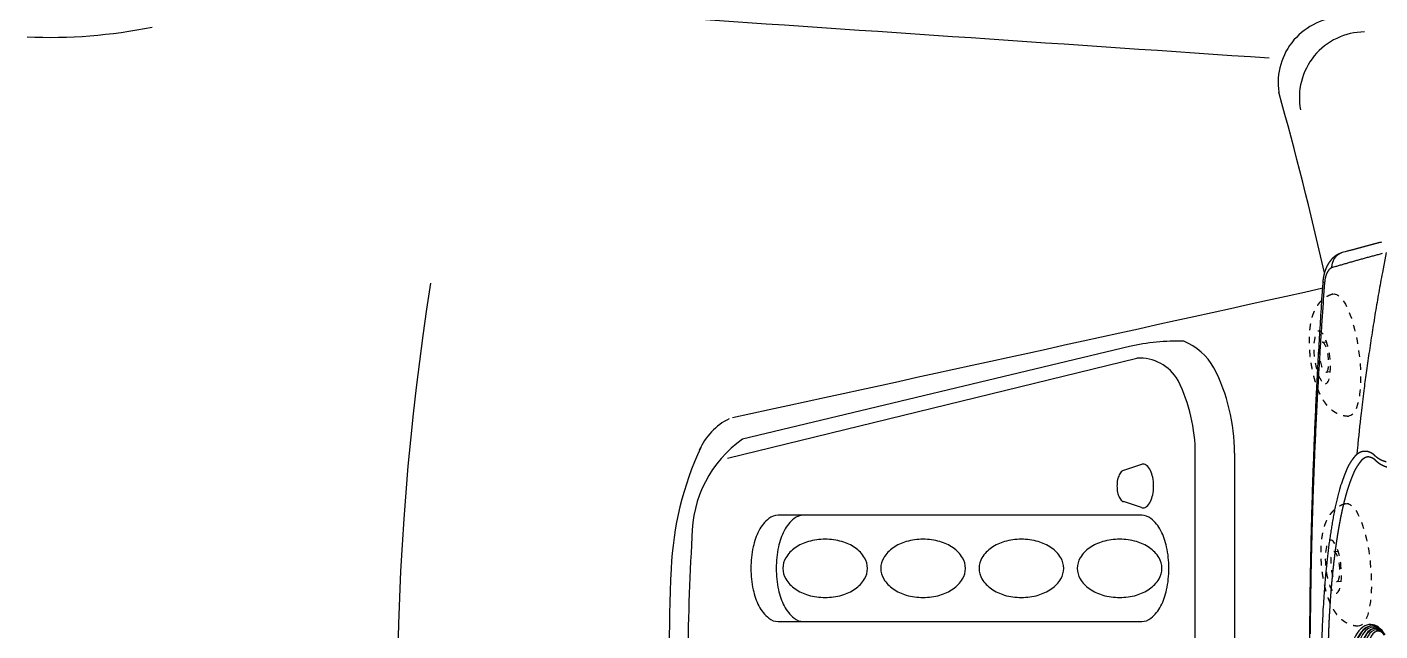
# Model space of a CAD drawing. Extents: x 941 to 1034, y 781 to 934.
# Drawn here: x 1002.23 to 1022.91, y 824.8 to 834.03 of the extents above; entities that cross this region are included whole.
import ezdxf

# ---------------------------------------------------------------- set-up
doc = ezdxf.new("R2010")
doc.units = 0
doc.header["$MEASUREMENT"] = 0
doc.linetypes.add('HIDDEN', pattern=[0.1875, 0.0625, -0.0625, 0.0625])
doc.layers.add('1', color=4, linetype='Continuous')
doc.layers.add('AM_VIS', color=7, linetype='Continuous', lineweight=30)

# ---------------------------------------------------------------- blocks, each defined once
blk = doc.blocks.new('LOUNGE PILLOW')
at = {"layer": '1', "color": 3, "extrusion": (0, 1, 0)}
for p, q in [((-0.5970334949658564, -1.237115191071716), (-0.5970334949658564, -1.228454937033872)), ((-0.5572000276471272, -1.189031944347157), (-0.5572000276471272, -1.180371690309313)), ((-0.6368669622845999, -1.285198457224848), (-0.6368669622845999, -1.276538203187004))]:
    blk.add_line(p, q, dxfattribs=at)
at = {"layer": '1', "linetype": 'Continuous'}
for points in [[(-6.479077846536796, -1.115299959815648, 0.0001036592), (-6.474099186596405, -1.134521897848362, 0.0001039002), (-6.469119845820273, -1.153714657206734, 0.000103922), (-6.464139824208416, -1.172875320023337, 0.0001045858), (-6.459159316285337, -1.192006804165597, 0.0001059657), (-6.454178030264259, -1.211105219143604, 0.0001073521), (-6.449196355194189, -1.230173482824796, 0.00010899), (-6.44421399928838, -1.249208677341734, 0.0001096944), (-6.439231157071333, -1.268212747939373, 0.0001095131), (-6.434247731280806, -1.287182776750285, 0.0001114392), (-6.429263721916797, -1.306121681641898, 0.0001158737), (-6.424278934454804, -1.325026544746791, 0.0001175726), (-6.419293368894813, -1.343898338687421, 0.0001168051), (-6.41430712249911, -1.362737063463804, 0.0001180048), (-6.409320098005409, -1.381541746453451, 0.0001213846), (-6.404332489938227, -1.400311415033904, 0.000123717), (-6.399343811986313, -1.419048014450095, 0.000125402), (-6.394353772362933, -1.437750572079551, 0.000127331), (-6.389364316313049, -1.45641227956494, 0.0001300197), (-6.384375930147883, -1.475031191661294, 0.0001335608), (-6.379381513723345, -1.493631623930565, 0.0001380168), (-6.374378732745498, -1.51222135735258, 0.0001353234), (-6.369395404217229, -1.53070118443458, 0.000127237), (-6.364441157101027, -1.549033172899922, 0.000143975), (-6.359406182319177, -1.567617070587069, 0.0001778036), (-6.35425264485724, -1.586587099397985, 0.0001360894), (-6.349413750766942, -1.604374419275647, 4.35924e-05), (-6.345038700336403, -1.620436306877338, 0.0001945322), (-6.33941810956054, -1.640971285255354, 0.0003457619), (-6.330758851638905, -1.672478417807682, 0.0001708133), (-6.319417295447437, -1.713667034506031, 9.037610000000001e-05)], [(-6.30336474502154, -1.758560370223076), (-6.301605757270067, -1.762462531604811, 0.0031673491), (-6.299799791852934, -1.766338432179641, 0.0031774499), (-6.297944806262876, -1.770188071947565, 0.0031785191), (-6.296043232056149, -1.774011450908581, 0.0031705501), (-6.294093610299001, -1.777806623817739, 0.0031640941), (-6.292097983498635, -1.781575535919991, 0.0031553332), (-6.290055184508091, -1.785316241970378, 0.0031315798), (-6.287968033932543, -1.789028741968899, 0.003087417), (-6.285835948198525, -1.792711090670611, 0.003080655), (-6.283660288977487, -1.796366205942931, 0.0031047612), (-6.281439208286727, -1.799991169918442, 0.003087347), (-6.279175818518183, -1.803587927842084, 0.0030268368), (-6.276869925147338, -1.807152589223953, 0.0030054302), (-6.274523376156907, -1.810689044553964, 0.0030133568), (-6.272134420826447, -1.814193403342195, 0.0030086027), (-6.269705296187638, -1.81766858345609, 0.0029899857), (-6.267234932355763, -1.821111667028212, 0.0029614413), (-6.264726441722757, -1.824523626681035, 0.0029159308), (-6.262179240715128, -1.827903489792085, 0.002908027), (-6.259594691004338, -1.831252228983836, 0.0029315714), (-6.256970847345428, -1.83456887163382, 0.0029115432), (-6.254310919392594, -1.837853417742025, 0.002845414), (-6.251614907145836, -1.84110489468598, 0.002822649), (-6.248884366801093, -1.844324275088159, 0.00283355), (-6.24611783942467, -1.847510586326088, 0.0028275364), (-6.243317270261514, -1.850664801022242, 0.002803256), (-6.240481978475898, -1.853784973931663, 0.0027729093), (-6.237614492886252, -1.856872077676837, 0.002728569), (-6.234714618968098, -1.859926112257755, 0.0027200986), (-6.231783134819409, -1.862947077674425, 0.002742312), (-6.228818776030963, -1.865934973926841, 0.002721067), (-6.225824168683445, -1.868888828392526, 0.00265279), (-6.222799312776871, -1.871809613693959, 0.0026287498), (-6.219745764507195, -1.874697329831143, 0.0026399366), (-6.216661967678448, -1.877551004181598, 0.002633686), (-6.213549770273346, -1.880371609367794, 0.0026085971), (-6.210408685980639, -1.883158172767263, 0.0025769844), (-6.207240660045301, -1.885911667002482, 0.0025307353), (-6.204045497942815, -1.888632092073451, 0.0025208333), (-6.200824172295683, -1.891319447980166, 0.002542789), (-6.197575418694669, -1.893972762100148, 0.0025233626), (-6.194301085122476, -1.896593979678354, 0.0024587279), (-6.19100136610362, -1.899182128092313, 0.0024326303), (-6.187677136998303, -1.9017381799645, 0.0024370957), (-6.184327522446324, -1.90426019004995, 0.0024311126), (-6.18095378685689, -1.906751076216109, 0.0024138548), (-6.177555735705496, -1.909207920595536, 0.002379735), (-6.174135411499364, -1.911633641055671, 0.0023207959), (-6.17069320328747, -1.91402531972907, 0.0023024704), (-6.167230472741295, -1.916385874483177, 0.0023193476), (-6.16374624723835, -1.918712387450555, 0.0023194689), (-6.160238678795949, -1.921008749121112, 0.002296412), (-6.156704071448644, -1.923274959494853, 0.0022702158), (-6.153143495081181, -1.925514909061686, 0.002242743), (-6.149555685284327, -1.927724707331702, 0.0022480196), (-6.145936654305942, -1.929910190039768, 0.002281043), (-6.142284845950044, -1.932070384563406, 0.002181281), (-6.1386284662685, -1.934191674187923, 0.0019778749), (-6.134981034713746, -1.936269195800932, 0.0021372472), (-6.131267173043767, -1.938337963811639, 0.002524508), (-6.127459161517891, -1.940411594934732, 0.001977), (-6.12385890215333, -1.942347113665951, 0.0008512147999999999), (-6.120558599560979, -1.944097834126353, 0.0027504109), (-6.116308628381105, -1.946265809629814, 0.0044099856), (-6.109797893513374, -1.949477409052168, 0.0021915888), (-6.10128832219111, -1.953609109338718, 0.0011846654)], [(-6.10128832219111, -1.953609109338718), (-6.097996384152069, -1.955090413372711, 0.0001116559), (-6.094706196833485, -1.956574635274137, -0.0005640069999999999), (-6.091419608218075, -1.958063720287955, 9.5036e-05), (-6.08812397421363, -1.95953918858708, 0.002255019), (-6.084805872629929, -1.960979642477, 0.0028437802), (-6.081468707645655, -1.962389945070102, 0.0020306792), (-6.078118412257936, -1.963780795213641, 0.0011302252), (-6.074764129118066, -1.965163864377356, -8.77356e-05), (-6.071409748715936, -1.966547906163552, 0.0007520039999999999), (-6.068037861109204, -1.967903741897882, 0.0038510642), (-6.064632418026989, -1.969205110773446, 0.0034213717), (-6.061215789786274, -1.970488972444402, -0.000573331), (-6.05780898503258, -1.971788396075013, -0.0006995564), (-6.054393718463331, -1.973074202990929, 0.0030081582), (-6.050948981432995, -1.974310406160466, 0.0035414528), (-6.047486737198057, -1.975517430655666, 0.0010946507), (-6.044021088784447, -1.976718619415998, 0.0001898824), (-6.040552619765663, -1.977914945063933, 0.0005828197), (-6.037077050602761, -1.979098626619663, 0.0015007501), (-6.033584557808766, -1.980253129501051, 0.0031692159), (-6.03006784671507, -1.981363864370927, 0.0024655124), (-6.026544619050753, -1.982463900393544, -0.0007475821), (-6.023029658677515, -1.983579498375809, -0.0004321221), (-6.019504777554999, -1.984674671286037, 0.0034903808), (-6.015950523233641, -1.985712459470061, 0.0037534216), (-6.012381776837358, -1.986722041602226, 0.000496603), (-6.008814975686036, -1.987735514224301, -0.000360968), (-6.005246521076501, -1.988746068978944, 0.0009500788000000001), (-6.001668729291183, -1.989735226039071, 0.0018750506), (-5.998076931742176, -1.990694231802376, 0.0026490643), (-5.99446918318452, -1.991618223156479, 0.0018168333), (-5.990858127710453, -1.99253443353075, -0.0008152094), (-5.987253783331482, -1.99346620586468, -0.0002614339), (-5.983639420940989, -1.994375607881608, 0.0036168017), (-5.979998408694598, -1.995223734682424, 0.0037012917), (-5.976345919502961, -1.996046573298813, 8.831799999999999e-05), (-5.972697807112482, -1.996879138139981, -0.000666965), (-5.969048333050523, -1.997707812491234, 0.0012352392), (-5.965388646452553, -1.998510226035584, 0.0021282878), (-5.961717288384847, -1.999282488283118, 0.0022452287), (-5.958034939683145, -2.000025571856309, 0.0013557122), (-5.954350645736483, -2.000764764939593, -0.0007594880999999999), (-5.950670728590964, -2.001516602115085, -5.010640000000001e-05), (-5.946982641416639, -2.002242178483673, 0.003661804), (-5.943274031908032, -2.002905507013665, 0.003600065), (-5.939557252370591, -2.003545492604191, -0.0001961346), (-5.935845141421055, -2.00419909490941, -0.0008237769), (-5.932131960586801, -2.004847834102236, 0.0015539967), (-5.928409734363498, -2.005464476753286, 0.0023629136), (-5.924679338111375, -2.006049995485043, 0.0018175388), (-5.920943203386628, -2.006614116522282, 0.000965742), (-5.917205512465927, -2.007174347069611, -0.0004097644), (-5.913468891429943, -2.007740413351804, 0.000313471), (-5.909727796330571, -2.008279246204619, 0.0033188999), (-5.905976196908426, -2.008761666953705, 0.0031300153), (-5.902216135670727, -2.009223662630752, -0.0002906939), (-5.89845315656558, -2.009701220267456, -0.000689193), (-5.894704377748639, -2.010168079056893, 0.0018277353), (-5.890972133513799, -2.010595060324736, 0.0025976603), (-5.887175015359688, -2.010996753408149, 0.0016249547), (-5.883286859741645, -2.011390665511739, 0.0005629487), (-5.879635829483732, -2.011761234675861, -0.0007941057), (-5.876334846055641, -2.012104570410592, 0.0007425213), (-5.872094017527061, -2.012500427759138, 0.0037476996), (-5.865559745195355, -2.013030507009645, 0.0019879169), (-5.857001153700196, -2.013679246202475, 0.0009220682)], [(-5.86541735326459, -1.984351760623341), (-5.865026359028434, -1.986688972437975, 0.001148861), (-5.864639936117925, -1.988933785117197, 0.0012307094), (-5.864258473582055, -1.991081335548621, 0.0013542704), (-5.863881485109573, -1.993136486844634, 0.001522353), (-5.863508970700508, -1.995094375892849, 0.0017086604), (-5.863140541305825, -1.996958893183177, 0.0019126708), (-5.862776099663336, -1.998724202980748, 0.002159782), (-5.862415451248495, -2.000396141020428, 0.002450795), (-5.862058304274569, -2.001967898944878, 0.00278956), (-5.861704658741559, -2.003445312488962, 0.003170232), (-5.861354417387233, -2.004822545917804, 0.0036998712), (-5.861006704851349, -2.00610446234381, 0.004400864799999999), (-5.860661423871662, -2.007285226032099, 0.0050411814), (-5.860320033381882, -2.008369700095068, 0.0055207813), (-5.85998301969326, -2.009351076175374, 0.0073214924), (-5.859642990874946, -2.01023810787531, 0.010956116), (-5.859297418108511, -2.011024959460016, 0.010632662), (-5.858974215659075, -2.01170579519461, 0.0040144373), (-5.858683012489166, -2.012272834099283, 0.020051291), (-5.858311957013797, -2.012770816808018, 0.059901033), (-5.857743750962157, -2.013241566087375, 0.04962644099999999), (-5.857001737273691, -2.013679246202475, 0.033133776)], [(-5.857002418109431, -2.013679246202475), (-5.660762800031719, -2.02679408769583, 0.0005387172), (-5.464490501838753, -2.039493619391072, 0.0005386243), (-5.268183578285573, -2.05175838883865, 0.0005386501), (-5.071845141764101, -2.063607848488129, 0.000538814), (-4.875471690833422, -2.075024491134894, 0.0005385079), (-4.679065170738482, -2.086023878738594, 0.0005376669), (-4.482624608856838, -2.096590449339583, 0.0005417751999999999), (-4.286154868300827, -2.106734901785126, 0.0005519249), (-4.089656921692963, -2.116431947890785, 0.0005555221), (-3.893130769033249, -2.125699094861165, 0.0005534666000000001), (-3.696577382944142, -2.134521753359106, 0.0005551522), (-3.49999773604813, -2.142911594854333, 0.0005610502), (-3.303394746212632, -2.150848194274813, 0.0005635608), (-3.106768413437678, -2.158348086202672, 0.000563312), (-2.910119710345725, -2.165393763433304, 0.0005646303), (-2.713449609559262, -2.172000787926359, 0.0005678831), (-2.516761028945709, -2.178149707232276, 0.0005697068), (-2.320054941127552, -2.183856083310701, 0.0005705616), (-2.123331346104806, -2.189102408957032, 0.0005716829), (-1.926592189122388, -2.19390424613092, 0.000573375), (-1.729838442802816, -2.198243115005276, 0.0005747721), (-1.533073025013493, -2.202136522784713, 0.0005762328), (-1.336295935754464, -2.205564044397182, 0.0005769722), (-1.139509120270631, -2.208544159669776, 0.000577187), (-0.9427135511844966, -2.211058388775403, 0.0005776058), (-0.7459111737410211, -2.213125211541154, 0.0005783407), (-0.5491029605626778, -2.214724202894985, 0.0005786909), (-0.35228988427194, -2.215874815286462, 0.0005787456)]]:
    blk.add_lwpolyline(points, format="xyb", dxfattribs=at)
at = {"layer": '1', "color": 3, "linetype": 'Continuous'}
for points in [[(-6.32030821763729, -1.044016458403028), (-6.014852626980471, -1.101968223509701, 0.0023597173), (-5.709725199147726, -1.157056588041144, 0.0021568302), (-5.405924428374973, -1.209074383409543, 0.002367413), (-5.096681056739826, -1.258742322871086, 0.002836124), (-4.77957403237005, -1.306151832938717, 0.002155305), (-4.48150414776218, -1.349000716207012, 0.0007399702), (-4.211761892826047, -1.386332884780085, 0.0030364704), (-3.864523024087831, -1.427769520210319, 0.0052262981), (-3.328731561764542, -1.483165233444812, 0.0003397989107919211), (-3.23539283909227, -1.492553232942544, 0.001353668)], [(-6.304154125424688, -1.105529967024136, 0.000301866), (-6.296042356695921, -1.136189945398129, 0.0003021542), (-6.287907925863408, -1.166789621178491, 0.0003005268), (-6.279749665780201, -1.197326076497777, 0.0002991536), (-6.271568354544257, -1.227806119713343, 0.0002973446), (-6.263363116795347, -1.25822683295775, 0.0002979964), (-6.255134633369224, -1.288591134098432, 0.0003010388), (-6.246882320692379, -1.318894160023, 0.000306202), (-6.238607734960794, -1.349132992864018, 0.0003145867), (-6.23031038986322, -1.379300824264146, 0.0003223297), (-6.221990771710907, -1.409396681600899, 0.0003308703), (-6.213648296930359, -1.439416674384368, 0.0003374487), (-6.205287147798231, -1.469346213277383, 0.0003436566000000001), (-6.196908005150263, -1.499177517300119, 0.0003538488), (-6.188499294778964, -1.52895046397418, 0.0003682109), (-6.180055764522947, -1.558674779524338, 0.000363177), (-6.171626240030619, -1.58819289910916, 0.0003437152), (-6.163226283261622, -1.617446465379967, 0.0003877218), (-6.154666524619486, -1.647065737702498, 0.0004743744), (-6.145880242202225, -1.677261775154488, 0.0003627701), (-6.137618300562849, -1.705556335661988, 0.0001174844), (-6.130137861084549, -1.731091566199396, 0.0005295394), (-6.120481081549485, -1.763653021517882, 0.0009420032), (-6.105543156483364, -1.813497978270426, 0.0004668527), (-6.085942187470977, -1.878589764988098, 0.0002475454)], [(-6.319414183055514, -1.713728309722143), (-6.315889496457487, -1.725103129602353, 0.014723411), (-6.311713930897184, -1.736242574842883, 0.014778084), (-6.306858794011504, -1.747139837086397, 0.014687593), (-6.301362309863833, -1.757782272240679, 0.014578023), (-6.295211348050714, -1.768129030161635, 0.014464642), (-6.288442576439564, -1.778172329869466, 0.014340879), (-6.281040433070757, -1.787876184332472, 0.014208909), (-6.273037987108509, -1.797235730438267, 0.014106331), (-6.264420551953435, -1.806213035910204, 0.013922472), (-6.255231798354771, -1.814797401901036, 0.013750458), (-6.24547522775346, -1.822937279419417, 0.013602382), (-6.235222814212861, -1.830597654056143, 0.013637256), (-6.224518909317965, -1.837708496992803, 0.013131009), (-6.213480325028399, -1.844279534454166, 0.012026372), (-6.202133905724551, -1.850286450878297, 0.012954259), (-6.190220058467034, -1.855766205919352, 0.015133608), (-6.177648329365397, -1.860695456637853, 0.011345183), (-6.165639165105034, -1.864999311103004, 0.0038953048), (-6.154612349547449, -1.868615521476208, 0.015594318), (-6.139934503731951, -1.871920492656452, 0.026358994), (-6.116717518870857, -1.875262423490859, 0.012587541), (-6.085942187470977, -1.878589764988098, 0.006548810600000001)], [(-6.085942187470977, -1.878589764988098), (-6.083580368307651, -1.884901112247842, 0.027909669), (-6.080444925225322, -1.891152156913947, 0.026231418), (-6.076499093094327, -1.897343871608895, 0.023559141), (-6.071806384162471, -1.903460694373035, 0.020701601), (-6.066374287622835, -1.909478309644419, 0.018330071), (-6.060260577250631, -1.915386018575795, 0.016391418), (-6.053464572210089, -1.921163396095114, 0.014709754), (-6.046041322933505, -1.926799743355126, 0.013331406), (-6.037994719910756, -1.932272690038829, 0.012110183), (-6.029382828703802, -1.937572509921452, 0.011088266), (-6.020213333030213, -1.942674887441042, 0.010354265), (-6.010518913005242, -1.947574959485202, 0.0098832734), (-6.000301902922843, -1.952247437869513, 0.009046453000000001), (-5.989683588806031, -1.956678705879282, 0.0080672021), (-5.978700152210962, -1.960838612217691, 0.0085231338), (-5.967110966336605, -1.964753417691643, 0.0097807916), (-5.954835303517257, -1.968404642474052, 0.0071201983), (-5.943074352513293, -1.971671681377654, 0.0022935264), (-5.932253246609804, -1.974484505584028, 0.0097145823), (-5.917904341716365, -1.977315809617487, 0.016456314), (-5.895310224290171, -1.980632452267466, 0.007855884399999999), (-5.86541735326459, -1.984351760623341, 0.0040669896)], [(-5.86541735326459, -1.984351760623341), (-5.597462875705276, -2.003962747647254, 0.0008117086000000001), (-5.329436618607076, -2.022718799513004, 0.0008079706), (-5.061334983266832, -2.040586847056344, 0.0008114749), (-4.793165458877624, -2.057592178461697, 0.0008231986999999999), (-4.524930768782397, -2.073688107850117, 0.0008312999999999999), (-4.256635776093532, -2.088901868650996, 0.0008378513), (-3.988283398678462, -2.103191638097773, 0.0008421102), (-3.719879472272055, -2.116589512732217, 0.0008451789999999999), (-3.451423996874325, -2.129055615032748, 0.0008482208000000001), (-3.182924753465073, -2.140622041541121, 0.0008520236), (-2.914381742044327, -2.15124988735823, 0.0008544889), (-2.645800798346926, -2.160971249025835, 0.0008562541), (-2.377184840240318, -2.169750139512265, 0.0008569499000000001), (-2.108538730836898, -2.177621573226718, 0.0008567594), (-1.839864415381612, -2.184548590515035, 0.0008568156), (-1.571165784364368, -2.190569123653853, 0.0008571371), (-1.302447700897574, -2.195645240366538, 0.0008570652), (-1.033713082848664, -2.199813900307248, 0.0008565819999999999), (-0.7649638754625698, -2.203038143821818, 0.0008560760000000001), (-0.4962059144741602, -2.205356875809368, 0.0008554172999999999)]]:
    blk.add_lwpolyline(points, format="xyb", dxfattribs=at)
at = {"layer": '1', "color": 3}
for centre, major_axis, start_param, end_param in [((0.0431330358404125, -1.285198457224848), (0.6799999981249998, 0), 2.443460952792043, 5.497787143782145), ((-0.004950230312729786, -1.261156824148284), (0.6119999983125, 0), 2.736445709132905, 5.497787143782139), ((-0.05303349646585787, -1.237115191071716), (0.5439999984999999, 0), 2.782625525431885, 5.497787143782144), ((0.0431330358404125, -1.276538203187004), (0.6799999981249998, 0), 2.443460952792043, 3.141592653589794), ((-0.1011167626190002, -1.213073577423723), (0.4759999986875, 0), 2.766130967182529, 5.497787143782136), ((-0.05303349646585787, -1.228454937033872), (0.5439999984999999, 0), 2.822079030457365, 3.141592653589794), ((-0.1492000287721282, -1.189031944347157), (0.407999998875, 0), 2.832076719447309, 5.497787143782142), ((-0.1011167626190002, -1.204413323385879), (0.4759999986875, 0), 3.159787468530046, 5.497787143782136), ((-0.1972832949252563, -1.164990311270591), (0.3399999990624999, 0), 2.530727415391766, 5.49778722459435), ((-0.5649056710544471, -1.141081802765086), (0.0027199999925, 0), 5.924218203933885, 9.01963139915493), ((-0.1492000287721282, -1.180371690309313), (0.407999998875, 0), 2.86581180786203, 3.141592653589793), ((-0.004950230312729786, -1.252496570110438), (0.6119999983125, 0), 3.15574386782895, 5.497787143782138)]:
    blk.add_ellipse(centre, major_axis=major_axis, ratio=0.5000000000000006, start_param=start_param, end_param=end_param, dxfattribs=at)
at = {"layer": '1', "color": 3, "linetype": 'Continuous'}
for points, degree, knots in [([(-3.154804960673417, -1.214768544794836), (-3.148354433348103, -1.208271205875217), (-3.142033095452845, -1.201625911585694), (-3.135845406339513, -1.194837441016173), (-3.129795825360048, -1.18791057325658), (-3.123888811866308, -1.180850087396848), (-3.118128825210221, -1.173660762526893), (-3.112520324743699, -1.166347377736638), (-3.107067769818642, -1.158914712116001), (-3.10177561978692, -1.151367544754912), (-3.09664833400052, -1.143710654743291), (-3.091690371811268, -1.135948821171063), (-3.086906192571121, -1.128086823128143), (-3.082300255631949, -1.120129439704463), (-3.07787702034571, -1.11208144998994), (-3.073640946064231, -1.103947633074501), (-3.069596492139439, -1.095732768048066), (-3.065748117923306, -1.087441634000552), (-3.062100282767645, -1.079079010021896), (-3.058657446024455, -1.070649675202009), (-3.055462581819626, -1.062279345510884), (-3.052454774176468, -1.053830495990212), (-3.049636084254587, -1.045301874212626), (-3.047008573213745, -1.036692227750788), (-3.044574302213618, -1.028000304177329), (-3.042335332413913, -1.019224851064902), (-3.040293747519954, -1.010364713830722)], 1, [0, 0, 0.2764638859486475, 0.552927771897295, 0.8293916578459425, 1.10585554379459, 1.382319429743238, 1.658783315691885, 1.935247201640532, 2.21171108758918, 2.488174973537828, 2.764638859486475, 3.041102745435122, 3.31756663138377, 3.594030517332418, 3.870494403281065, 4.146958289229713, 4.42342217517836, 4.699886061127008, 4.976349947075655, 5.252813833024303, 5.525042751348341, 5.797271669672378, 6.069500587996416, 6.341729506320455, 6.613958424644492, 6.88618734296853, 7.158413255038079, 7.158413255038079]), ([(-3.215232714947561, -1.212966751194426), (-3.22668066637479, -1.224328520072334), (-3.236875331793044, -1.236202624249916), (-3.245861254841046, -1.248497501970675), (-3.253682979122246, -1.261121591478105), (-3.260385048271445, -1.273983331055), (-3.266012005911662, -1.286991158984144), (-3.271673111469582, -1.300077926588564), (-3.276187363757259, -1.313274907977835), (-3.27956958315184, -1.326536143553163), (-3.2818345900384, -1.33981567379433), (-3.282997204794071, -1.353067539181133), (-3.283072247799964, -1.366245780154056), (-3.283156211028782, -1.380990494288454), (-3.281826581512178, -1.395580536928094), (-3.279101433110981, -1.409973148001907), (-3.274998839693922, -1.42412556736026), (-3.269536875117865, -1.437995034932058), (-3.262733613243697, -1.451538790646229), (-3.259349918166293, -1.458274962285586), (-3.255637549856161, -1.464919362826379), (-3.25159306496046, -1.471466518144503), (-3.247213020118451, -1.477910953997995), (-3.24249397196543, -1.484247196144889), (-3.237432477148587, -1.490469770343232), (-3.232394275869268, -1.496663707615635), (-3.227024860001904, -1.502736813465372), (-3.221320733215848, -1.508682023609321), (-3.215278399172547, -1.514492273725057), (-3.208894361533481, -1.520160499568732), (-3.202165123964093, -1.525679636778648), (-3.195036884292634, -1.531526024700884), (-3.187862326642488, -1.537320752744812), (-3.180628037254849, -1.543059072903535), (-3.173320602359126, -1.548736237013056), (-3.165926608204416, -1.554347496987919), (-3.158432641020241, -1.559888104742683), (-3.150730389528178, -1.565582705879464), (-3.142927299703786, -1.571203385343722), (-3.135012443561337, -1.576745658406949), (-3.126974893118955, -1.582205040419229), (-3.118803720386992, -1.58757704673063), (-3.110487997375742, -1.59285719257338), (-3.093410950945056, -1.603700422414036), (-3.075736784547075, -1.614150496779175), (-3.057395909289056, -1.624151350532614), (-3.038318736258475, -1.633646918498908), (-3.018435676550695, -1.642581135463285), (-2.997677141257185, -1.650897936368153), (-2.980713290134972, -1.657694416474733), (-2.963746053076704, -1.664435659346058), (-2.946754552774252, -1.671108289756599), (-2.929717911939036, -1.677698932441533), (-2.912615253255069, -1.68419421213606), (-2.895425699425971, -1.690580753614626), (-2.877878355330296, -1.69710022714716), (-2.860239467878571, -1.703505183892091), (-2.842486675845947, -1.70978017244871), (-2.824597618003651, -1.715909741416326), (-2.806549933122952, -1.721878439394239), (-2.788321259979043, -1.727670815021035)], 6, [0, 0, 0, 0, 0, 0, 0, 0.1, 0.1, 0.1, 0.1, 0.1, 0.1, 0.2, 0.2, 0.2, 0.2, 0.2, 0.2, 0.3, 0.3, 0.3, 0.3, 0.3, 0.3, 0.4, 0.4, 0.4, 0.4, 0.4, 0.4, 0.5, 0.5, 0.5, 0.5, 0.5, 0.5, 0.6, 0.6, 0.6, 0.6, 0.6, 0.6, 0.7, 0.7, 0.7, 0.7, 0.7, 0.7, 0.8, 0.8, 0.8, 0.8, 0.8, 0.8, 0.9000000000000001, 0.9000000000000001, 0.9000000000000001, 0.9000000000000001, 0.9000000000000001, 0.9000000000000001, 1, 1, 1, 1, 1, 1, 1]), ([(-3.122220028416436, -1.042054305355933), (-3.12565483658436, -1.058096479849077), (-3.12997763884816, -1.073826631625018), (-3.135175500838002, -1.089221976418255), (-3.141235488184165, -1.104259729963285), (-3.148144666512962, -1.118917108033912), (-3.155890101458553, -1.133171326325346), (-3.163758578885989, -1.14765198433814), (-3.172377929208068, -1.161720640589902), (-3.181791585203158, -1.175331870248868), (-3.192042979641784, -1.188440248483303), (-3.203175545298436, -1.201000350382877), (-3.215232714947561, -1.212966751194426)], 6, [0, 0, 0, 0, 0, 0, 0, 0.5, 0.5, 0.5, 0.5, 0.5, 0.5, 1, 1, 1, 1, 1, 1, 1]), ([(-3.198637813156907, -1.307303279966924), (-3.198591871093598, -1.304596327265696), (-3.198452649089404, -1.30174846088504), (-3.198215462367585, -1.298770485449488), (-3.197875626151387, -1.295673205583551), (-3.197428455664152, -1.292467425911763), (-3.196869266129028, -1.289163951058644), (-3.196193372769343, -1.285773585648716), (-3.195396090808359, -1.28230713430651), (-3.194472735469319, -1.278775401656549), (-3.193418621975468, -1.275189192323346), (-3.192229065550094, -1.271559310931437), (-3.190899381416457, -1.267896562105342), (-3.189424884797816, -1.264211750469585), (-3.187800890917401, -1.260515680648684), (-3.186022714998543, -1.256819157267174), (-3.183530053887395, -1.25206046632421), (-3.180845329203137, -1.247340775876935), (-3.177948849941856, -1.24265513044687), (-3.17482092509978, -1.237998574555533), (-3.171441863673053, -1.233366152724432), (-3.167791974657831, -1.228752909475094), (-3.163851567050287, -1.224153889329035), (-3.159600949846606, -1.219564136807769), (-3.155020432042932, -1.214978696432812)], 1, [0, 0, 0.1870985190869765, 0.3741970381739529, 0.5612955572609295, 0.7483940763479059, 0.9354925954348824, 1.122591114521859, 1.309689633608836, 1.496788152695812, 1.683886671782788, 1.870985190869765, 2.058083709956741, 2.245182229043718, 2.432280748130694, 2.619379267217671, 2.806477786304647, 3.048629305749266, 3.290780825193885, 3.532932344638504, 3.775083864083123, 4.017235383527741, 4.25938690297236, 4.501538422416979, 4.743689941861597, 4.985841461306217, 4.985841461306217]), ([(-3.198637771692773, -1.307236462497851), (-3.19856678357506, -1.311685638839347), (-3.198348384404625, -1.316084708246212), (-3.197986676481236, -1.320432302032717), (-3.197485762104634, -1.324727051513158), (-3.196849743574518, -1.328967588001813), (-3.196082723190614, -1.333152542812972), (-3.195188803252691, -1.337280547260928), (-3.194172086060476, -1.341350232659959), (-3.193036673913667, -1.345360230324349), (-3.191786669112048, -1.349309171568393), (-3.190426173955316, -1.353195687706364), (-3.188959290743185, -1.357018410052561), (-3.187390121775422, -1.360775969921256), (-3.185593814212751, -1.364769893261531), (-3.183704764352825, -1.368718642467396), (-3.181732509550841, -1.372628387478045), (-3.179426421728138, -1.37698766898048), (-3.177040769359607, -1.38131556365488), (-3.176927239092834, -1.381517793945179), (-3.176907240448827, -1.381553386101977), (-3.176671615903345, -1.38196974070377), (-3.176399163360543, -1.382445746636201), (-3.176101403259025, -1.382960892501476), (-3.175789856037397, -1.383494666901797), (-3.175476042134264, -1.38402655843937), (-3.175171481988286, -1.384536055716392), (-3.173353626380106, -1.387451182167982), (-3.171467398513045, -1.390283911059807), (-3.169527156898937, -1.393023176149629), (-3.16744617451657, -1.395790584087656), (-3.165342961138762, -1.398440384377594), (-3.163248866327478, -1.400958999107075), (-3.161195239644599, -1.403332850363721), (-3.159574290615808, -1.40515424163743), (-3.158013727693501, -1.406875359095398), (-3.156517747729907, -1.408501204040249), (-3.155090547577331, -1.410036777774604), (-3.153736324087987, -1.411487081601074), (-3.152459274114207, -1.412857116822284), (-3.151263594508222, -1.414151884740857), (-3.150797009263016, -1.414662405225354), (-3.150453262484348, -1.415040456980698), (-3.150412710882549, -1.415085173808706), (-3.150392460966643, -1.415107513403996), (-3.150382342446818, -1.41511867854301), (-3.150379813485898, -1.415121469344715), (-3.15037854910571, -1.415122864673251), (-3.150104577120615, -1.415422267068276), (-3.149760831464476, -1.415792791805128), (-3.14935793081942, -1.416222743516386), (-3.148906493867656, -1.41670042683462), (-3.148417139291325, -1.417214146392425), (-3.147900485772652, -1.417752206822374), (-3.147367151993777, -1.418302912757046), (-3.14682775663691, -1.418854568829033), (-3.146292918384205, -1.419395479670897), (-3.145773255917845, -1.419913949915244), (-3.145279387920027, -1.420398284194636), (-3.142612068836769, -1.422907018768385), (-3.139886953777136, -1.425321463164909), (-3.137127322661399, -1.427633493050262), (-3.134978542824271, -1.429351443149312), (-3.132836087099079, -1.431004161738773), (-3.130729372578472, -1.432580431436268), (-3.128687816355054, -1.434069034859441), (-3.127167465520884, -1.435157456301493), (-3.125713155782364, -1.436187094748217), (-3.124341496285467, -1.437151615818753), (-3.123189114732142, -1.437960523789229), (-3.122112152520245, -1.4387177293553), (-3.121109794016604, -1.439425435759475), (-3.120181223587977, -1.440085846244237), (-3.119325625601249, -1.440701164052097), (-3.118228577172715, -1.441503931926167), (-3.117229243141779, -1.442252617728144), (-3.116874825172204, -1.442523071099892), (-3.116721982593774, -1.44264059867896), (-3.116646143467321, -1.442699123601596), (-3.116608363009902, -1.442728331371249), (-3.1165989320763, -1.442735627859225), (-3.116380814207929, -1.442904302302232), (-3.116085296309706, -1.443132655500136), (-3.115733426113081, -1.443404392593425), (-3.115346251349507, -1.443703218722611), (-3.114944819750448, -1.444012839028176), (-3.114550179047299, -1.444316958650617), (-3.114183376971539, -1.444599282730444), (-3.106922018663454, -1.450131890493314), (-3.099671701154563, -1.455560278882444), (-3.092425906965445, -1.460903793832379), (-3.085169292577362, -1.466189036593217), (-3.077774546720164, -1.471493258924077), (-3.070216096219411, -1.476800740290692), (-3.062484882305441, -1.482104632699855), (-3.05457184620839, -1.487398088158379), (-3.046467929158467, -1.492674258673066), (-3.038164072385868, -1.497926296250728), (-3.029651217120801, -1.503147352898171), (-3.020920304593474, -1.508330580622193), (-3.011962276034069, -1.513469131429613), (-3.00481075104689, -1.51741136927614), (-2.997610835583529, -1.521213890936817), (-2.990364545888227, -1.524888940133458), (-2.983073898205248, -1.528448760587914), (-2.97574090877886, -1.531905596022003), (-2.968367593853287, -1.535271690157554), (-2.96095596967281, -1.538559286716403), (-2.953508052481638, -1.541780629420376), (-2.946025858524081, -1.544947961991305), (-2.938511404044363, -1.548073528151015), (-2.930966705286707, -1.551169571621347), (-2.923393778495424, -1.554248336124125), (-2.915794639914751, -1.557322065381179), (-2.902092745376493, -1.56282813904787), (-2.888411130647569, -1.568264039112133), (-2.87473955547739, -1.573630583419416), (-2.861067779615325, -1.578928589815185), (-2.8473855628108, -1.584158876144894), (-2.833682664813182, -1.589322260253994), (-2.819948845371869, -1.594419559987941), (-2.806173864236243, -1.5994515931922), (-2.792347481155744, -1.604419177712217), (-2.778459455879727, -1.609323131393449), (-2.764499548157588, -1.614164272081357), (-2.750457517738738, -1.618943417621399), (-2.730951335220723, -1.625419460024943), (-2.711308791217363, -1.631747792071302), (-2.691537642619949, -1.637933176570318), (-2.671645646319831, -1.643980376331825), (-2.651640559208246, -1.649894154165679), (-2.631530138176515, -1.655679272881727), (-2.611322140115874, -1.66134049528981), (-2.591024321917644, -1.666882584199776), (-2.570644440473089, -1.672310302421472), (-2.550190252673531, -1.67762841276474), (-2.529669515410205, -1.682841678039434), (-2.509089985574462, -1.687954861055388), (-2.488459420057538, -1.692972724622461), (-2.46778557575071, -1.697900031550486), (-2.447076209545315, -1.702741544649321), (-2.426339078332603, -1.7075020267288), (-2.405581939003881, -1.712186240598776), (-2.384812548450427, -1.716798949069098), (-2.36403866356352, -1.721344914949604), (-2.343268041234438, -1.725828901050146), (-2.307097527987523, -1.733460127261697), (-2.270829519065842, -1.740862196872662), (-2.234468419804216, -1.748042098104708), (-2.198018635537423, -1.755006819179496), (-2.161484571600198, -1.761763348318684), (-2.124870633327362, -1.768318673743931), (-2.088181226053678, -1.774679783676909), (-2.051420755113895, -1.780853666339276), (-2.014593625842849, -1.786847309952694), (-1.977704243575303, -1.792667702738822), (-1.940757013645992, -1.798321832919328), (-1.903756341389766, -1.80381668871588), (-1.86670663214133, -1.809159258350125), (-1.829612291235534, -1.814356530043735), (-1.792477724007085, -1.819415492018365), (-1.755307335790832, -1.824343132495695), (-1.718105531921495, -1.829146439697363), (-1.680876717733895, -1.833832401845051), (-1.643625298562782, -1.838408007160414), (-1.606355679742947, -1.842880243865112), (-1.524809263479284, -1.852265885024671), (-1.443109944151814, -1.861096730421179), (-1.361267932020013, -1.869381266291011), (-1.279293437343284, -1.877127978870542), (-1.197196670381103, -1.884345354396151), (-1.114987841392917, -1.891041879104215), (-1.032677160638144, -1.897226039231104), (-0.9502748383762736, -1.902906321013196), (-0.8677910848667238, -1.908091210686869), (-0.7852361103689276, -1.912789194488496), (-0.7026201251423743, -1.917008758654461), (-0.6199533394464538, -1.920758389421128), (-0.5372459635406415, -1.924046573024883), (-0.4545082076844125, -1.926881795702096), (-0.3717502821371568, -1.929272543689144), (-0.2889823971583638, -1.931227303222402), (-0.2062147630074662, -1.932754560538253), (-0.1234575899438681, -1.933862801873067), (-0.04072108822708742, -1.934560513463218), (0.04198453188347173, -1.934856181545076)], 1, [0, 0, 0.1465293281567172, 0.2930586563134344, 0.4395879844701516, 0.5861173126268688, 0.732646640783586, 0.8791759689403033, 1.02570529709702, 1.172234625253738, 1.318763953410455, 1.465293281567172, 1.611822609723889, 1.758351937880607, 1.904881266037324, 2.062978833214912, 2.221076400392501, 2.379173967570089, 2.556995493782658, 2.734817019995226, 2.743151720676471, 2.744618819860382, 2.760269943093321, 2.77592106632626, 2.791572189559199, 2.807223312792138, 2.822874436025077, 2.838525559258016, 2.932555173172671, 3.026584787087326, 3.12061440100198, 3.219289512680997, 3.317964624360014, 3.416639736039031, 3.515314847718048, 3.595786025922794, 3.67625720412754, 3.756728382332287, 3.837199560537033, 3.91767073874178, 3.998141916946526, 4.078613095151272, 4.111505821228873, 4.13617514505238, 4.139109343683881, 4.140576442899199, 4.141309992494601, 4.141493379892512, 4.141585073591441, 4.158667448711029, 4.175749823830616, 4.192832198950204, 4.209914574069792, 4.226996949189379, 4.244079324308967, 4.261161699428555, 4.278244074548143, 4.295326449667731, 4.312408824787318, 4.329491199906906, 4.423615630457716, 4.517740061008526, 4.611864491559335, 4.684677039172589, 4.757489586785844, 4.830302134399099, 4.903114682012353, 4.95948894332584, 5.015863204639326, 5.072237465952814, 5.122891105874406, 5.173544745795999, 5.224198385717592, 5.274852025639184, 5.325505665560777, 5.396864580453219, 5.468223495345661, 5.494951858894283, 5.506688676654241, 5.512557076010099, 5.515491274679586, 5.516224824275539, 5.529638458964388, 5.543052093653236, 5.556465728342084, 5.569879363030932, 5.583292997719781, 5.59670663240863, 5.610120267097478, 5.891809209947054, 6.173524699131518, 6.45524018831598, 6.736955677500443, 7.020561928422469, 7.304168179344495, 7.587774430266522, 7.871380681188549, 8.154986932110575, 8.438593183032602, 8.722199433954628, 9.005805684876655, 9.28941193579868, 9.512139470845279, 9.734867005891875, 9.957594540938473, 10.18032207598507, 10.40304961103167, 10.62577714607827, 10.84850468112486, 11.07123221617146, 11.29395975121806, 11.51668728626466, 11.73941482131125, 11.96214235635785, 12.18486989140445, 12.58620718884622, 12.98754448628799, 13.38888178372976, 13.79021908117154, 14.1915563786133, 14.59289367605508, 14.99423097349685, 15.39556827093862, 15.79690556838039, 16.19824286582216, 16.59958016326394, 17.00091746070571, 17.55465007843758, 18.10838269616946, 18.66211531390134, 19.21584793163321, 19.76958054936508, 20.32331316709696, 20.87704578482883, 21.43077840256071, 21.98451102029259, 22.53824363802446, 23.09197625575634, 23.64570887348821, 24.19944149122009, 24.75317410895196, 25.30690672668384, 25.86063934441572, 26.41437196214759, 26.96810457987946, 27.52183719761134, 28.07556981534321, 29.03871130214443, 30.00185278894566, 30.96499427574688, 31.92813576254811, 32.89127724934933, 33.85441873615055, 34.81756022295177, 35.780701709753, 36.74384319655422, 37.70698468335544, 38.67012617015666, 39.63326765695789, 40.59640914375911, 41.55955063056034, 42.52269211736156, 43.48583360416279, 44.44897509096401, 45.41211657776523, 46.37525806456645, 47.33839955136767, 49.44327114375019, 51.5481427361327, 53.65301432851522, 55.75788592089773, 57.86275751328025, 59.96762910566277, 62.07250069804528, 64.1773722904278, 66.28224388281032, 68.38711547519283, 70.49198706757534, 72.59685865995786, 74.70173025234038, 76.80660184472289, 78.91147343710541, 81.01634502948792, 83.12121662187045, 85.22608821425297, 87.33095980663546, 89.43583139901799, 89.43583139901799]), ([(0.04272233670627656, -2.02835041463694), (-0.0779166574213832, -2.028356033402154), (-0.2588895482582814, -2.026368798797424), (-0.4999681987189462, -2.019914207308638), (-0.68064524196663, -2.013262822246933), (-0.8610589691076029, -2.004316653966136), (-1.011151402050061, -1.99511390463222), (-1.131065231613633, -1.986776292328436), (-1.220926531247798, -1.980076000605525), (-1.310658330237885, -1.972754364212141), (-1.43005296802707, -1.961994087482463), (-1.549110663814474, -1.94993795092566), (-1.667835845836549, -1.936704908638747), (-1.756756381006966, -1.926305804625306), (-1.84547414510763, -1.915260520907793), (-1.933725955621398, -1.903079928661693), (-2.021598720941327, -1.890013479873813), (-2.109115696436447, -1.876132324053852), (-2.181798843729567, -1.863988526454758), (-2.239842452787343, -1.854003956569779), (-2.283331779842356, -1.846392063090354), (-2.326610906748741, -1.838413037581779), (-2.383902703920768, -1.827131609485393), (-2.440692785562916, -1.815091704515066), (-2.496983544959463, -1.802353307734261), (-2.539045389451331, -1.792561268865164), (-2.580937847222614, -1.782521601232514), (-2.622689533225511, -1.772268403193756), (-2.657426024895926, -1.763611551121155), (-2.685174342688569, -1.756611395619441), (-2.702432454746884, -1.752137886109111), (-2.716149929010513, -1.748463676003194), (-2.726311817858445, -1.745588533032649), (-2.736569603192081, -1.742795531741098), (-2.750013111381165, -1.738858487012685), (-2.766814549828609, -1.733926521311936), (-2.780089666815229, -1.729831026581095), (-2.786700114983745, -1.727759763885611)], 3, [0, 0, 0, 0, 0.125, 0.1875, 0.25, 0.3125, 0.375, 0.40625, 0.4375, 0.46875, 0.5, 0.5625, 0.59375, 0.625, 0.65625, 0.6875, 0.71875, 0.75, 0.78125, 0.796875, 0.8125, 0.828125, 0.84375, 0.875, 0.890625, 0.90625, 0.921875, 0.9375, 0.953125, 0.9609375, 0.96875, 0.97265625, 0.9765625, 0.98046875, 0.984375, 0.9921875, 1, 1, 1, 1])]:
    blk.add_open_spline(points, degree=degree, knots=knots, dxfattribs=at)
at = {"layer": 'AM_VIS'}
blk.add_open_spline([(-2.788321259979043, -1.727670815021035), (-2.788155034554379, -1.727685641970343), (-2.787988809031475, -1.727700467898277), (-2.787822583414311, -1.727715292765556), (-2.787656357698935, -1.727730116572179), (-2.787490131889271, -1.727744939357432), (-2.787323905981438, -1.727759761082023)], degree=6, dxfattribs=at)
blk = doc.blocks.new('2005ENVOY')
at = {"layer": '1', "color": 3, "linetype": 'HIDDEN', "ltscale": 0.5}
for p, q in [((80.59123469597648, 28.53587735085273), (80.65614721662132, 28.54417073908746)), ((80.81582557770207, 24.88051884737558), (80.8809257361047, 24.88718105427768))]:
    blk.add_line(p, q, dxfattribs=at)
at = {"layer": '1', "color": 2}
for p, q in [((77.64506140862159, 28.46913057678182), (71.73308462795876, 27.05703021628437)), ((79.251112288267, 26.84362224481413), (79.251112288267, 20.30008678694196)), ((77.83321238836777, 25.89457979195015), (72.27632097548451, 25.89457979195015)), ((72.27632097548451, 24.26950816800206), (77.83321238836777, 24.26950816800206))]:
    blk.add_line(p, q, dxfattribs=at)
at = {"layer": '1', "color": 3}
for p, q in [((71.50451610761297, 26.76621302185833), (77.76130160862226, 28.29466121831786)), ((78.65289721968293, 20.33708527658325), (78.65289721968293, 26.82700268336896)), ((77.83055985563112, 26.66942020014483), (77.55324079075478, 26.57790299622013)), ((77.83055985563112, 26.00950726140707), (77.55324079075478, 26.10102446533176))]:
    blk.add_line(p, q, dxfattribs=at)
at = {"layer": '1', "color": 3, "linetype": 'HIDDEN', "ltscale": 2}
for p, q in [((80.64953159049969, 28.07958635588466), (80.71444411114453, 28.08787974411928)), ((80.76899478164205, 25.33812880852201), (80.8340949400449, 25.34479101542411))]:
    blk.add_line(p, q, dxfattribs=at)
at = {"layer": '1', "color": 3}
for centre, radius, start, end in [((80.92198778070974, 32.5004421645848), 1.003402681916741, 90.44926653711494, 188.2344957051805), ((61.14381353627618, 41.06690032102006), 7.872190069820769, 267.464823628187, 281.4608578292132), ((10576.91874145973, 154649.7161183842), 154972.7581613421, 266.112697679072, 266.1160755823989), ((81.24583269632535, 32.27417800190744), 1.002617596509916, 90.31960296569632, 190.8382942445496), ((24.48299787543192, 16.86277240262257), 57.57007999987106, 12.78042265253942, 15.61262938615053), ((107.1605970178812, 23.02860123535118), 40.7040489853258, 170.9386358130973, 189.0613641869027), ((-421.2726866081275, 2295.921916346389), 2321.455598530857, 282.2572678284727, 282.4853622375892), ((77.79850143974704, 27.61678048581427), 0.6789006664714455, 29.61667365456329, 93.14105055777509), ((76.12430980594604, 26.82700268336896), 2.528587413736959, 359.999999999987, 26.42499951197557), ((71.98243865883046, 26.47935369791344), 0.9983700508425355, 117.1339319584011, 155.9234003460855), ((75.54182623455426, 24.85929110664381), 4.906124615262278, 155.0697697560633, 177.4893274968755), ((77.76446475565615, 26.377306460216), 0.3053215186191395, 154.1951459566411, 168.67453493064), ((77.64571678621144, 26.43472388329667), 0.1734206440181987, 130.5852329213406, 154.1951459566993), ((77.57215163722083, 26.52059859843348), 0.06034413078125048, 108.2632462738224, 130.5852329211046), ((77.8560010226189, 26.59232736583658), 0.08118225224377795, 89.9999999997655, 108.2632462737668), ((77.85600102261913, 26.5923273658367), 0.0811822522436314, 48.97572182362087, 90.00000000002606), ((77.7517426195119, 26.47249438319079), 0.2400210332396808, 25.45868057896899, 48.97572182363925), ((77.58333697930004, 26.39231803937923), 0.4265383401099768, 11.15576764885376, 25.45868057890486), ((77.31531743377661, 26.33946373077595), 0.6997196987721992, 0, 11.15576764888698), ((77.95341203063538, 26.33946373077538), 0.4980211421101618, 168.6745349305544, 179.9999999999349), ((77.95341203063583, 26.3394637307764), 0.4980211421106304, 180.0000000000586, 191.3254650694392), ((77.31531743377661, 26.33946373077595), 0.6997196987722842, 348.844232351113, 0), ((77.76446475565615, 26.30162100133577), 0.3053215186191846, 191.32546506936, 205.8048540433589), ((77.64571678621121, 26.24420357825511), 0.1734206440179809, 205.8048540433589, 229.4147670787103), ((77.57215163722083, 26.15832886311841), 0.06034413078128083, 229.4147670788954, 251.7367537261632), ((77.7517426195119, 26.2064330783611), 0.2400210332396968, 311.0242781763607, 334.541319421031), ((77.58333697930004, 26.28660942217255), 0.4265383401099926, 334.5413194210951, 348.8442323511462), ((72.66302865418709, 25.66951472061521), 0.2250650713348567, 90.00000000005213, 128.9853811671492), ((77.8560010226189, 26.0866000957152), 0.08118225224378657, 251.7367537262332, 270.0000000002345), ((77.85600102261913, 26.08660009571508), 0.08118225224365716, 269.999999999987, 311.024278176365), ((73.25227889590826, 25.20454400743233), 0.9922468359014788, 152.897628366463, 168.0313128288637), ((72.88880040061042, 25.39056433630435), 0.5839330113772123, 128.9853811670841, 152.8976283664484), ((72.92599746269423, 24.83192709990931), 0.6853829578316043, 105.9014221350626, 124.5190890077774), ((72.99501729240762, 24.58965392866958), 0.9372956935084815, 89.99999999997395, 105.9014221350626), ((72.99501729240853, 24.58965392867026), 0.937295693507869, 74.0985778649374, 90.00000000002606), ((73.06403712212193, 24.83192709990965), 0.6853829578313059, 55.48091099219003, 74.09857786491055), ((74.42318974453326, 24.83192709990965), 0.6853829578311513, 105.9014221350626, 124.5190890077918), ((74.49220957424734, 24.5896539286698), 0.9372956935083392, 90, 105.9014221350894), ((74.49220957424711, 24.58965392866958), 0.9372956935085952, 74.09857786489624, 89.99999999997395), ((74.56122940396165, 24.83192709990954), 0.6853829578311438, 55.48091099224069, 74.09857786495172), ((75.92500207061619, 24.83192709990965), 0.6853829578310049, 105.9014221350357, 124.5190890077593), ((75.99402190033095, 24.5896539286698), 0.9372956935083975, 90.00000000002606, 105.9014221351163), ((75.9940219003305, 24.58965392866969), 0.9372956935085384, 74.09857786491055, 90), ((76.06304173004457, 24.83192709990931), 0.6853829578316043, 55.48091099222257, 74.0985778649374), ((77.42681439669934, 24.83192709990931), 0.6853829578313241, 105.9014221350214, 124.5190890077449), ((77.4958342264141, 24.58965392867026), 0.9372956935079855, 90.00000000002606, 105.9014221351163), ((77.49583422641365, 24.58965392866969), 0.9372956935085384, 74.09857786491055, 90), ((77.56485405612773, 24.83192709990931), 0.6853829578316043, 55.48091099222257, 74.0985778649374), ((73.83014894422547, 25.08204397997611), 1.582958313247872, 168.0313128288637, 180), ((72.65979438254669, 25.08204397997611), 0.3116570077384892, 148.9413565925217, 180.0000000000065), ((72.82056934230093, 24.98521653336127), 0.4993379660213499, 124.5190890077918, 148.9413565925307), ((73.16946524251523, 24.98521653336115), 0.4993379660213707, 31.05864340746934, 55.48091099220814), ((73.33024020226969, 25.08204397997599), 0.3116570077384182, 6.513775987637282e-12, 31.05864340748386), ((74.15698666438573, 25.08204397997622), 0.3116570077383614, 148.9413565925508, 180.0000000000261), ((74.31776162414042, 24.98521653336093), 0.4993379660217411, 124.5190890077918, 148.9413565925217), ((74.66665752435449, 24.98521653336127), 0.4993379660213499, 31.05864340746934, 55.48091099220814), ((74.82743248410873, 25.08204397997611), 0.3116570077384892, 359.9999999999935, 31.05864340747828), ((75.65879899046888, 25.08204397997599), 0.3116570077384182, 148.9413565925161, 179.9999999999935), ((75.81957395022357, 24.98521653336115), 0.4993379660215605, 124.5190890078063, 148.9413565925452), ((76.16846985043742, 24.98521653336138), 0.4993379660213632, 31.05864340743136, 55.4809109921756), ((76.32924481019234, 25.08204397997588), 0.3116570077383471, 3.908265592582369e-11, 31.05864340753078), ((77.16061131655226, 25.08204397997599), 0.3116570077384182, 148.9413565925161, 179.9999999999935), ((77.32138627630695, 24.98521653336138), 0.4993379660213761, 124.5190890078244, 148.9413565925687), ((77.67028217652057, 24.98521653336115), 0.4993379660215417, 31.05864340745482, 55.48091099219371), ((77.83105713627549, 25.08204397997611), 0.3116570077382895, 0, 31.0586434074928), ((104.749469969131, 23.57860690840857), 34.14183231221356, 177.4893274968755, 182.0536179627052), ((73.83014894422593, 25.08204397997599), 1.582958313248426, 179.9999999999935, 191.9686871711363), ((72.65979438254647, 25.08204397997588), 0.3116570077383614, 179.9999999999739, 211.0586434074492), ((73.33024020226969, 25.08204397997622), 0.3116570077382931, 328.9413565925071, 359.999999999974), ((74.15698666438573, 25.08204397997599), 0.3116570077382319, 179.999999999987, 211.0586434074548), ((74.82743248410895, 25.08204397997611), 0.3116570077384182, 328.9413565925161, 359.9999999999935), ((75.65879899046888, 25.08204397997622), 0.3116570077382931, 180.0000000000261, 211.0586434074928), ((76.32924481019211, 25.08204397997633), 0.311657007738475, 328.9413565924748, 359.9999999999544), ((77.16061131655204, 25.08204397997622), 0.3116570077382931, 180.0000000000261, 211.0586434074928), ((77.83105713627526, 25.08204397997611), 0.3116570077384182, 328.9413565925161, 359.9999999999935), ((72.82056934230093, 25.17887142659129), 0.4993379660215551, 211.0586434074928, 235.4809109922407), ((73.16946524251478, 25.17887142659083), 0.4993379660215556, 304.5190890078244, 328.9413565925742), ((74.31776162414042, 25.17887142659117), 0.4993379660215541, 211.0586434074694, 235.4809109922226), ((74.66665752435449, 25.17887142659106), 0.4993379660213707, 304.5190890077919, 328.9413565925307), ((75.8195739502238, 25.17887142659083), 0.4993379660215556, 211.0586434074258, 235.4809109921756), ((76.16846985043742, 25.17887142659072), 0.4993379660213761, 304.5190890078244, 328.9413565925686), ((77.32138627630695, 25.17887142659083), 0.4993379660215556, 211.0586434074258, 235.4809109921756), ((77.67028217652057, 25.17887142659094), 0.4993379660215605, 304.5190890078063, 328.9413565925452), ((73.25227889590803, 24.95954395251965), 0.9922468359010892, 191.968687171149, 207.1023716335428), ((72.92599746269468, 25.33216086004336), 0.6853829578322456, 235.4809109922082, 254.098577864898), ((72.9950172924083, 25.5744340312832), 0.9372956935092626, 254.0985778649249, 270), ((72.9950172924074, 25.5744340312815), 0.9372956935076004, 270.0000000000391, 285.9014221351432), ((73.06403712212284, 25.33216086004256), 0.6853829578309332, 285.9014221350214, 304.5190890077449), ((74.42318974453303, 25.33216086004234), 0.6853829578307689, 235.4809109922226, 254.0985778649374), ((74.49220957424802, 25.57443403128241), 0.9372956935084105, 254.0985778648694, 269.9999999999609), ((74.49220957424734, 25.5744340312832), 0.9372956935092626, 270, 285.9014221350752), ((74.56122940396074, 25.33216086004302), 0.6853829578319207, 285.9014221351163, 304.51908900781), ((75.92500207061619, 25.33216086004256), 0.6853829578310813, 235.4809109922407, 254.0985778649517), ((75.99402190033072, 25.57443403128195), 0.9372956935079557, 254.0985778648837, 269.999999999987), ((75.9940219003305, 25.5744340312832), 0.9372956935092626, 270, 285.9014221350752), ((76.06304173004435, 25.33216086004336), 0.6853829578320991, 285.9014221350752, 304.5190890077737), ((77.42681439669957, 25.33216086004256), 0.6853829578310813, 235.4809109922407, 254.0985778649517), ((77.49583422641388, 25.5744340312815), 0.9372956935075436, 254.0985778648837, 269.999999999987), ((77.49583422641365, 25.5744340312832), 0.9372956935092626, 270, 285.9014221350752), ((77.5648540561275, 25.33216086004336), 0.6853829578320991, 285.9014221350752, 304.5190890077737), ((72.88880040061065, 24.77352362364775), 0.5839330113774406, 207.102371633537, 231.0146188329017), ((72.66302865418686, 24.49457323933689), 0.2250650713348037, 231.0146188328874, 269.999999999987)]:
    blk.add_arc(centre, radius, start, end, dxfattribs=at)
at = {"layer": '1', "color": 2}
for centre, radius, start, end in [((78.36229006645021, 25.46277145051249), 3.090730034104182, 87.83870839527526, 103.4182656741677), ((78.10589864671624, 27.663184352646), 0.9632481552140176, 30.19415046653663, 67.22080404650092), ((76.37540982441487, 26.84362224481413), 2.875702463852194, 0, 26.96575989849634), ((72.7909111633578, 25.56152004652347), 1.831815396499564, 125.273102217633, 180), ((72.27632097548474, 25.66951472061498), 0.2250650713351767, 90.00000000001303, 128.9853811671166), ((77.83321238836777, 25.66951472061498), 0.2250650713351767, 51.01461883288339, 89.99999999998697), ((72.86557121720591, 25.20454400743233), 0.9922468359014788, 152.897628366463, 168.0313128288637), ((72.50209272190784, 25.39056433630469), 0.5839330113770386, 128.9853811670983, 152.897628366463), ((77.60744064194444, 25.39056433630469), 0.5839330113770386, 27.10237163353704, 51.0146188329017), ((77.2439621466466, 25.20454400743233), 0.9922468359014788, 11.9686871711363, 27.10237163353704), ((102.4489017721151, 23.58166798761465), 31.55198403308212, 176.4023897571531, 183.596251496045), ((73.44344126552289, 25.08204397997611), 1.582958313247872, 168.0313128288637, 180), ((76.66609209832939, 25.08204397997611), 1.582958313247872, 0, 11.9686871711363), ((73.44344126552357, 25.08204397997599), 1.582958313248426, 179.9999999999935, 191.9686871711363), ((76.66609209832893, 25.08204397997599), 1.582958313248426, 348.0313128288637, 0), ((72.86557121720546, 24.95954395251965), 0.9922468359010892, 191.968687171149, 207.1023716335428), ((77.24396214664705, 24.95954395251965), 0.9922468359010892, 332.8976283664571, 348.031312828851), ((72.5020927219083, 24.77352362364741), 0.5839330113772665, 207.1023716335137, 231.0146188328834), ((77.60744064194421, 24.77352362364741), 0.5839330113772665, 308.9853811671166, 332.8976283664863), ((72.27632097548451, 24.49457323933711), 0.2250650713351234, 231.01461883292, 270.000000000026), ((77.833212388368, 24.49457323933711), 0.2250650713351234, 269.9999999999739, 308.98538116708)]:
    blk.add_arc(centre, radius, start, end, dxfattribs=at)
at = {"layer": '1', "color": 3, "linetype": 'HIDDEN', "ltscale": 0.5, "extrusion": (1.19571638197985e-18, -2.782842171206552e-17, -1)}
blk.add_ellipse((80.88579858802291, 28.34164200360192), major_axis=(0.1191284366344359, -0.9324207288477846), ratio=0.2875604840019276, start_param=3.096514190688376, end_param=6.328263770081, dxfattribs=at)
at = {"layer": '1', "color": 3, "linetype": 'HIDDEN', "ltscale": 0.5, "extrusion": (-1.28744041753765e-17, 8.229870188416659e-17, -1)}
blk.add_ellipse((80.59128619144008, 28.30401435302656), major_axis=(0.05160952425793442, -0.4039488100707629), ratio=0.2875604840019278, start_param=4.355360367553329, end_param=10.63854567473291, dxfattribs=at)
at = {"layer": '1', "color": 3, "linetype": 'HIDDEN', "ltscale": 0.5, "extrusion": (-5.839343896698339e-18, 2.723514008605054e-17, -1)}
blk.add_ellipse((80.62038314323809, 28.30773185336864), major_axis=(0.02914844726161728, -0.2281454974840325), ratio=0.2875604840019276, start_param=1.213767713963539, end_param=7.496953021143125, dxfattribs=at)
at = {"layer": '1', "color": 3, "linetype": 'HIDDEN', "ltscale": 0.5, "extrusion": (4.971610565552176e-19, -2.78496611026874e-17, -1)}
blk.add_ellipse((81.05859284098915, 25.13656437554437), major_axis=(0.0956977136875936, -0.9351160075600065), ratio=0.2875604840019277, start_param=3.096514190688376, end_param=6.328263770081, dxfattribs=at)
at = {"layer": '1', "color": 3, "linetype": 'HIDDEN', "ltscale": 0.5, "extrusion": (-1.080558417109933e-17, 8.25957987152565e-17, -1)}
blk.add_ellipse((80.76322911949637, 25.10633750248837), major_axis=(0.04145872820563029, -0.4051164746184575), ratio=0.2875604840019278, start_param=4.355360367553329, end_param=10.63854567473291, dxfattribs=at)
at = {"layer": '1', "color": 3, "linetype": 'HIDDEN', "ltscale": 0.5, "extrusion": (-5.154211557272056e-18, 2.737306880628455e-17, -1)}
blk.add_ellipse((80.79241017967206, 25.10932382794874), major_axis=(0.02341539802994311, -0.2288049805731931), ratio=0.2875604840019275, start_param=1.213767713963539, end_param=7.496953021143125, dxfattribs=at)
at = {"layer": '1', "color": 3, "linetype": 'HIDDEN', "ltscale": 0.5}
for points in [[(80.75470849345697, 29.27157180846859), (80.7215138003105, 29.26038846033157), (80.69031075330281, 29.246903363314), (80.66141076104032, 29.23158271333557), (80.63496917427369, 29.21489779375702), (80.60662935740766, 29.19378278360114), (80.58166772076333, 29.17195689662128), (80.55980263823199, 29.14988899591617), (80.54069201957032, 29.12790445026906), (80.51760588879483, 29.0972226825379), (80.49842354275893, 29.06739223014165), (80.4823530479955, 29.03846641878113), (80.4687606562361, 29.01037188852092), (80.45197033885279, 28.96948357553333), (80.43847856951515, 28.92966385881573), (80.42749276223549, 28.89044842007934), (80.41848910554972, 28.85145821793662), (80.41111878657762, 28.81240475361506), (80.4023702730035, 28.75104481519816), (80.39646996931356, 28.68857324666794), (80.39309904596371, 28.62480153209776), (80.39206670168915, 28.55974324601698), (80.39325068343783, 28.49355371979095), (80.39561611326553, 28.44200236791698), (80.39921159198138, 28.39007395646968), (80.40400953987364, 28.33792880348381), (80.40998460098967, 28.28573788965912), (80.4171130800487, 28.23367769036395), (80.42727063636517, 28.17099355736457), (80.43905822967008, 28.10906837649122), (80.45245341302007, 28.0481874004015), (80.46745250838626, 27.98860042937213), (80.4815730728642, 27.93881580742107), (80.49693317081528, 27.8902069376195), (80.51362184651134, 27.84280740926283), (80.53179317106446, 27.79658724325293), (80.55170196102654, 27.75143611132512), (80.57523675733887, 27.70437603906771), (80.60201875886469, 27.65789359594964), (80.63339939231696, 27.61146140949245), (80.6604193551243, 27.57731143051467), (80.69235410980355, 27.54278219227683), (80.73100962686294, 27.5080753725498), (80.76603279757228, 27.48227186629049), (80.80727995520192, 27.45773139848234), (80.84254074347905, 27.4411517163752), (80.88191539901231, 27.42693328520522), (80.9252303583296, 27.41610675051072), (80.97184316651328, 27.40974882708997), (80.99272333065392, 27.40862477209657)], [(80.95087474050638, 26.06949034565184), (80.91740992041014, 26.05914332943587), (80.88587837165096, 26.04644532104908), (80.85660310106323, 26.03185455682853), (80.8297512343845, 26.0158382742402), (80.80089058989688, 25.99544091966573), (80.7753892273015, 25.97424815787758), (80.75297737230403, 25.9527357700232), (80.73332120542068, 25.93123760506876), (80.70947257579633, 25.90114469609796), (80.68954786050904, 25.87180489360503), (80.67275671324205, 25.84329137508723), (80.65846374470698, 25.81554670362164), (80.64065287777407, 25.77509250833964), (80.62616633029188, 25.73562381667944), (80.61420011661289, 25.69669634145862), (80.60422108049806, 25.6579443023503), (80.59587328080352, 25.61908804265477), (80.58558807986606, 25.55796690740704), (80.5781223029237, 25.49566303406925), (80.5731524911705, 25.4319959650727), (80.57048824396793, 25.36698405763025), (80.57001124380804, 25.30078566138343), (80.57108257261939, 25.24919119081846), (80.57337410320042, 25.19718891903892), (80.5768622866915, 25.14493980555528), (80.58152606480553, 25.09261541339538), (80.58734617725781, 25.04039275686205), (80.59592787280667, 24.97747351511748), (80.60615813337859, 24.91527209109233), (80.61802167571432, 24.8540742108197), (80.63152109010707, 24.79412968822339), (80.64438817835207, 24.74400647040875), (80.65852390799455, 24.69502753636652), (80.67401813799006, 24.64722423081378), (80.69102413881728, 24.60056271864516), (80.70979387882585, 24.55492631330765), (80.73214059099018, 24.50729059673097), (80.75774797820645, 24.46015085931231), (80.7879538107079, 24.41294598903414), (80.81410848980659, 24.37812886371444), (80.8451668986213, 24.34280929277111), (80.88293949902595, 24.30714358103899), (80.91730426900654, 24.28046951112094), (80.95792275477083, 24.25490193034), (80.992756481289, 24.2374428196656), (81.03176202085592, 24.22224100509015), (81.07479172218996, 24.21033116221622), (81.12123034597471, 24.20280578528332), (81.1420757365654, 24.20115822791706)]]:
    blk.add_open_spline(points, degree=1, knots=[1.258846176864954, 1.258846176864954, 1.284049785363782, 1.30925339386261, 1.334457002361438, 1.359660610860266, 1.38976431999882, 1.419868029137374, 1.449971738275929, 1.480075447414483, 1.522807016465091, 1.565538585515698, 1.608270154566305, 1.651001723616912, 1.715116318226105, 1.779230912835296, 1.843345507444488, 1.907460102053681, 1.971574696662873, 2.071336734999626, 2.171098773336379, 2.270860811673133, 2.370622850009886, 2.470384888346639, 2.54715961707554, 2.623934345804441, 2.700709074533342, 2.777483803262244, 2.854258531991145, 2.947333969056945, 3.040409406122745, 3.133484843188545, 3.226560280254345, 3.306164335394391, 3.385768390534436, 3.465372445674482, 3.544976500814527, 3.624580555954572, 3.709200410252933, 3.793820264551292, 3.878440118849652, 3.940150456469474, 4.001860794089295, 4.063571131709116, 4.110155533564104, 4.156739935419091, 4.191384198304789, 4.226028461190486, 4.260672724076183, 4.295316986961882, 4.310281904651913, 4.310281904651913], dxfattribs=at)
at = {"layer": '1', "color": 1, "rotation": 270}
blk.add_blockref('LOUNGE PILLOW', (82.61363376653094, 23.5862378405792), dxfattribs=at)

msp = doc.modelspace()

# ---------------------------------------------------------------- block references
at = {"layer": '1'}
msp.add_blockref('2005ENVOY', (941.4328343109757, 800.6753254505902), dxfattribs=at)

doc.saveas('drawing.dxf')
